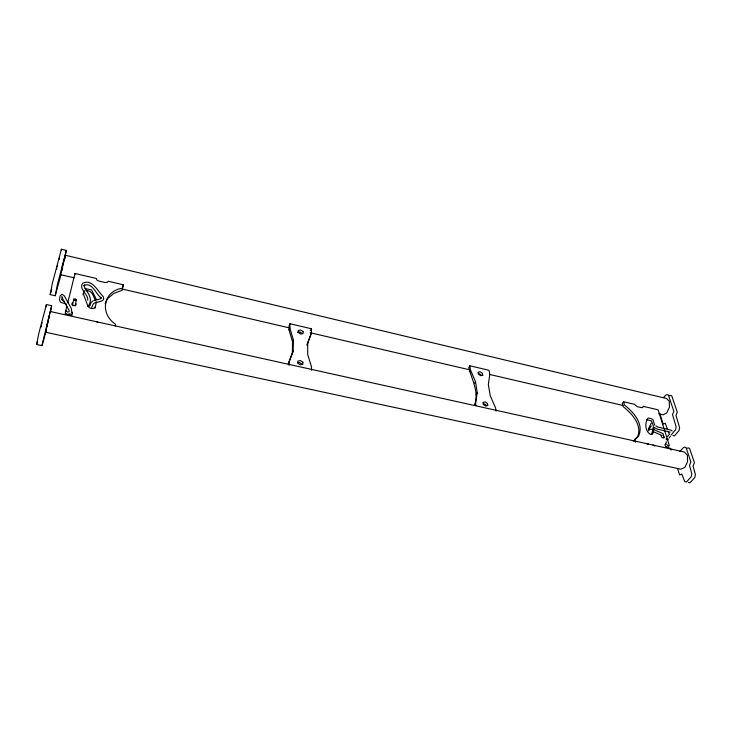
<?xml version="1.0" encoding="UTF-8"?>
<svg xmlns="http://www.w3.org/2000/svg" width="732" height="732" viewBox="0 0 732 732"><rect width="100%" height="100%" fill="white"/><g stroke="black" fill="none" stroke-linecap="round" stroke-linejoin="round"><path stroke-width="1.1" d="M289.945 323.736L289.863 327.954L293.376 339.941L293.193 351.104L288.271 364.005L292.352 353.062L292.553 341.899L289.048 329.912L289.14 325.694L289.945 323.736L311.411 328.76L311.411 332.969L307.724 343.226L307.696 354.38L311.512 367.025L311.475 370.291M289.085 365.332L289.113 362.038M50.453 312.308L51.643 305.711L46.436 304.558L46.116 306.735M61.305 250.079L61.424 249.228L66.31 250.399L64.654 259.22M45.567 332.237L50.279 311.493L684.393 452.028L687.385 455.213L687.586 461.608L684.859 467.409L680.842 469.175L45.567 332.237L46.519 329.263M41.257 326.088L41.138 326.966L41.431 326.143M475.965 405.656L475.608 403.506L477.246 392.681L475.516 381.692L470.484 369.962L469.834 365.799L489.067 370.3L489.781 374.445L488.345 384.629L490.202 395.609L495.591 407.953L496.104 411.155M56.648 269.504L56.794 268.589M469.834 365.799L468.764 367.583C471.948 379.89 479.314 392.078 474.482 405.29L475.608 403.506M59.356 259.082L59.502 258.158L59.265 258.762M64.663 258.597L65.194 255.212L666.532 398.51L669.277 401.237L669.423 407.193L666.87 412.83L663.146 414.806L658.69 413.772M668.106 446.557L667.987 447.307L667.163 447.444L665.772 446.456M61.717 269.742L61.561 270.657L61.799 270.017M46.381 330.141L42.053 345.596L36.6 344.498L38.769 333.554L46.436 304.558M41.916 345.623L51.643 305.711M115.171 326.069L115.528 324.221C99.598 313.799 102.91 290.933 122.592 288.161L123.26 284.766L108.318 281.271L107.119 282.406L104.896 282.497L98.857 281.088L96.88 280.008L96.267 278.453L74.993 273.475L67.765 302.819M62.668 297.036L62.046 300.056L61.991 298.995L62.586 300.459L64.023 301.117M74.545 275.653L74.993 273.475M46.5 327.222L46.885 325.429M49.126 317.688L49.502 315.904M72.386 305.738L73.776 299.095L75.314 298.876L76.375 299.855L75.076 305.967M95.059 308.035L96.432 301.886M654.271 427.332L652.816 433.609L651.919 434.433L650.245 434.259C645.02 431.093 644.801 423.27 647.701 418.393L648.671 418.036L652.743 419.28L654.756 425.237M651.718 434.177L653.429 426.848M83.009 294.731L84.519 290.741M62.083 268.003L62.458 266.421M57.151 266.851L57.535 265.268M41.633 324.285L42.044 322.565M665.727 444.178L666.303 441.826M66.859 306.058L65.331 312.591L65.67 313.607L67.646 314.431L70.263 313.699M123.26 284.766L122.061 290.293L113.698 293.431L107.384 298.857L105.115 303.844M61.076 274.454L55.22 295.755L50.206 294.621L52.247 283.751L61.424 249.228M48.294 319.838L49.364 315.812M62.65 265.625L63.904 260.876M46.656 327.277L47.983 322.245M62.046 269.065L62.549 267.162M76.247 303.807L75.844 305.326L73.612 305.61L71.791 304.375L72.203 302.856M50.206 294.621L51.688 289.186M37.588 341.451L36.6 344.498M65.194 255.212L60.765 274.72L74.124 277.831M307.248 344.141L311.411 332.969M89.505 306.104L91.235 302.289L92.964 300.898M91.729 307.477L93.184 304.036L94.41 303.057M289.048 329.912L289.863 327.954M292.553 341.899L293.376 339.941M292.352 353.062L293.193 351.104M310.569 330.699L311.411 328.76M306.873 345.165L307.724 343.226M648.442 428.943L651.187 423.087M469.404 371.746L470.484 369.962M474.418 383.467L475.516 381.692M476.139 394.457L477.246 392.681M89.048 304.777C93.239 298.18 86.843 291.949 84.125 286.368L84.702 284.949L83.777 285.581C92.131 281.5 95.956 294.319 101.217 298.089L100.714 297.201L100.979 298.29L100.055 298.985L93.971 300.513M667.428 436.757L668.536 435.174M669.24 437.928L670.366 436.327M667.136 444.855L668.042 445.733L669.359 445.706L658.15 409.838L643.099 406.315L642.852 407.459L641.507 407.66L637.169 406.653L634.434 404.293L623.527 401.74L622.255 403.378L623.207 406.644C632.128 413.626 642.751 425.374 637.343 437.462L633.244 441.14M663.64 397.449L665.955 394.877L668.279 394.786L673.833 411.265L672.534 414.623L676.167 426.93L675.572 429.757L671.088 435.037M651.425 425.96L648.323 429.474L649.568 428.806M679.671 451.617L683.551 447.49L684.694 447.087L686.058 447.609L690.871 461.892L689.498 465.369L691.813 473.814L691.209 476.77L686.442 482.013L684.74 481.61L681.776 473.979L679.863 474.977L679.516 474.583L677.539 468.471M95.334 306.864L94.144 308.199L91.857 308.602L89.45 307.815L87.968 306.269L83.228 293.651M667.584 440.188L668.316 439.365L667.438 438.624L666.157 438.99L666.248 439.959M76.375 299.855L75.487 300.678L73.886 300.212L73.776 299.095M648.332 430.855L650.071 429.263L653.173 429.345L662.057 433.152L663.311 433.948L663.677 437.59M69.256 311.676L67.381 312.079L65.779 310.405M66.31 250.399L57.306 284.913L55.22 295.755M669.322 395.683L671.665 395.591L677.256 412.07L675.956 415.428L679.616 427.717L679.031 430.544L674.529 435.815L672.937 435.558M87.547 306.305L89.862 305.427M662.25 435.201L661.078 435.632L661.563 437.077L663.219 438.102L664.382 437.672L663.897 436.226M687.064 448.277L688.217 447.874L689.581 448.396L694.43 462.679L693.058 466.138L695.4 474.583L694.787 477.538L690.011 482.772L688.309 482.361M95.069 302.801L101.464 301.181L103.285 299.809L103.761 298.766L103.221 296.552C97.731 291.373 92.003 278.068 82.469 283.421C78.736 289.588 88.362 293.907 87.749 300.138M297.86 362.889L299.534 362.56L302.014 364.17M647.143 444.269L648.525 444.013M297.412 332.392L299.846 331.953L302.261 333.518M666.056 444.196L665.15 444.287L665.004 445.056L666.01 447.087L670.594 448.432L671.134 450.098M646.74 419.683L651.425 420.9L653.365 425.96M84.994 288.564L91.582 289.918L96.496 299.717M66.456 304.146L60.436 302.188L59.402 299.644L60.161 295.929L62.046 294.145L64.325 295.902L71.224 308.263L71.983 312.957M64.864 314.074L71.416 315.144L72.477 313.214L72.084 312.152M85.909 290.686C92.296 290.018 93.449 296.368 95.517 300.861M122.006 288.966L289.021 327.808M310.176 332.721L469.404 369.752M489.443 374.409L623.06 405.482M670.173 432.145L657.235 429.08L654.975 427.845M652.66 431.423L660.932 434.964M652.999 445.01L654.747 445.953M96.45 321.659L97.823 322.4M478.993 373.53L481.317 375.013M483.87 403.643L486.268 405.18M672.177 430.983L670.851 430.105L657.812 427.012L655.945 425.942M61.552 296.817L69.266 310.743M71.626 314.339L72.011 315.401M667.593 429.556L665.297 423.297L663.192 424.038L659.871 413.745M668.353 431.651L669.506 434.781M623.527 401.74L624.488 405.006C633.4 411.988 644.068 423.727 638.679 435.833L634.58 439.511L635.349 442.137M302.874 362.221L302.856 364.353L300.349 364.865L297.851 363.237L297.869 361.105L300.385 360.602L302.874 362.221M303.094 331.569L303.075 333.572L300.642 334.012L298.217 332.447L298.235 330.443L300.678 330.004L303.094 331.569M487.741 405.501L485.682 406.05L483.276 404.503L482.937 402.417L484.996 401.868L487.402 403.405L487.741 405.501M482.745 375.223L480.732 375.708L478.389 374.208L478.069 372.231L480.082 371.755L482.415 373.247L482.745 375.223"/></g></svg>
